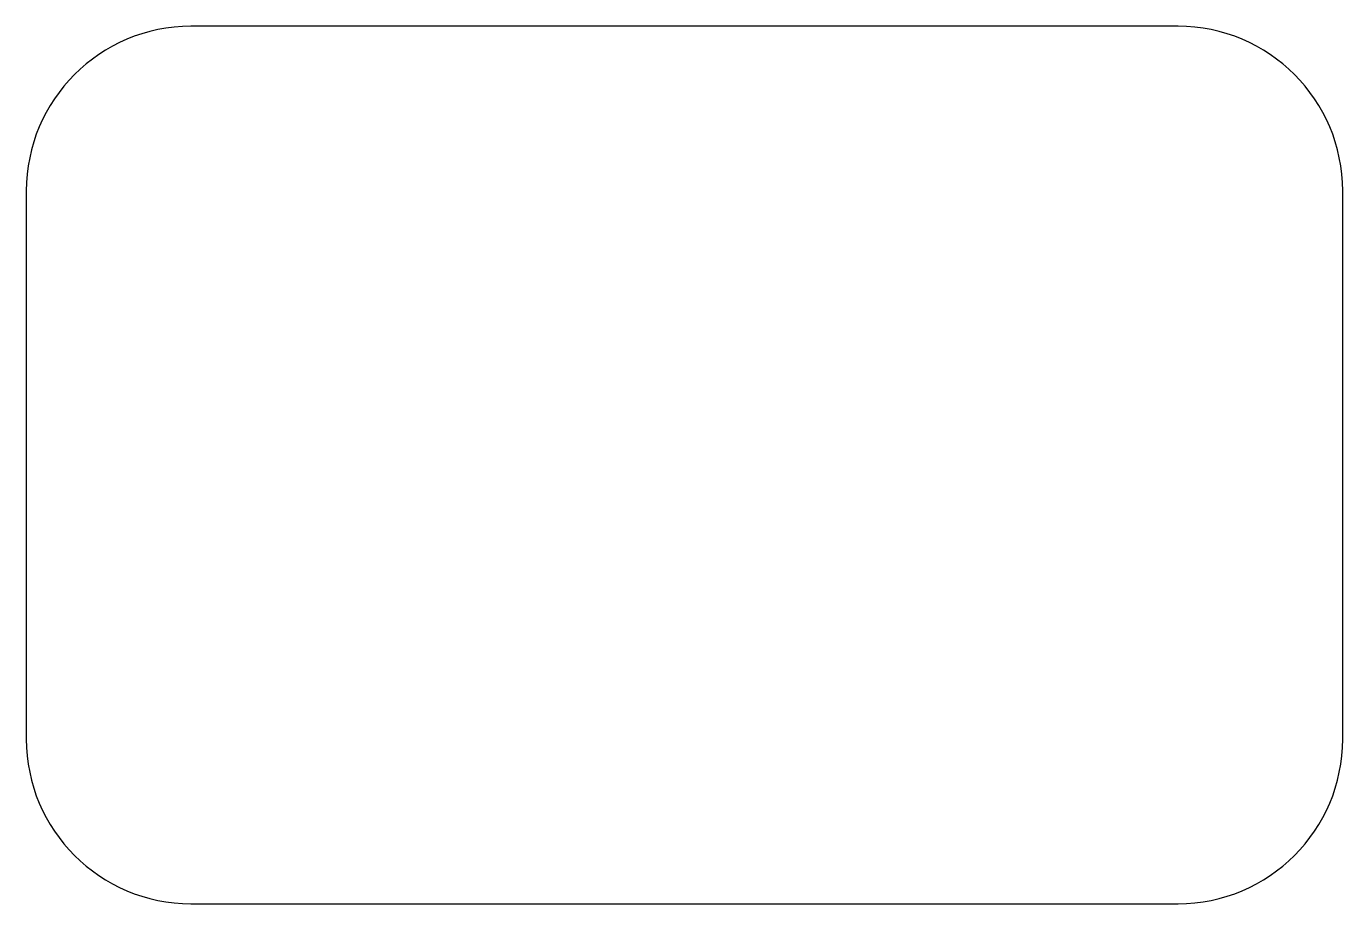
# Model space of a CAD drawing. Header units: metres. Extents: x 0 to 3, y 0 to 2.
import ezdxf

# ---------------------------------------------------------------- set-up
doc = ezdxf.new("R2010")
doc.units = ezdxf.units.M

msp = doc.modelspace()

# ---------------------------------------------------------------- linework, layer by layer
for p, q in [((2.625, 2), (0.375, 2)), ((0, 1.625), (0, 0.375)), ((3, 0.375), (3, 1.625)), ((0.375, 0), (2.625, 0))]:
    msp.add_line(p, q)
for centre, start, end in [((0.375, 1.625), 90, 180), ((2.625, 1.625), 0, 90), ((0.375, 0.375), 180, 270), ((2.625, 0.375), 270, 0)]:
    msp.add_arc(centre, 0.375, start, end)

doc.saveas('drawing.dxf')
